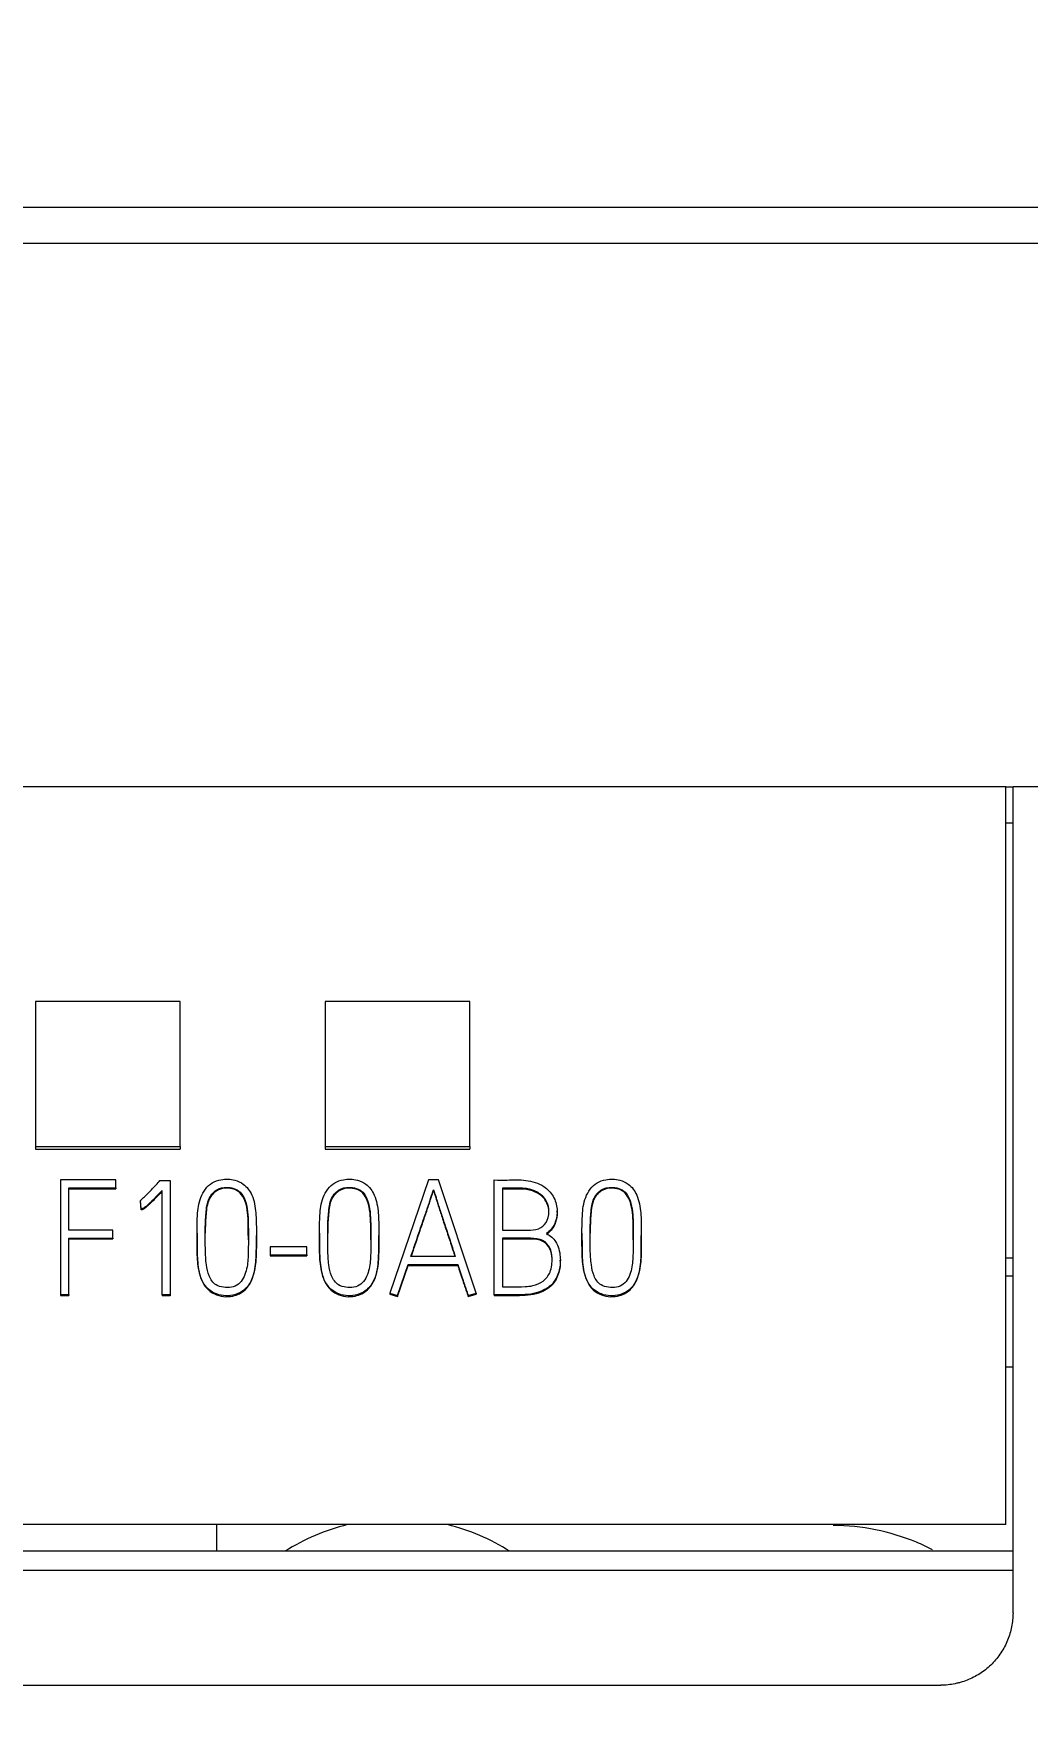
# Model space of a CAD drawing. Header units: millimetres. Extents: x 1359 to 3577, y 1333 to 3557.
# Drawn here: x 2836.35 to 2850.07, y 3040.85 to 3063.96 of the extents above; entities that cross this region are included whole.
import ezdxf

# ---------------------------------------------------------------- set-up
doc = ezdxf.new("R2010")
doc.units = ezdxf.units.MM
doc.layers.add('000-PI-Oprema', color=30, linetype='Continuous', lineweight=5)
doc.layers.add('002-PI-Kabelska kanalica', color=150, linetype='Continuous')
doc.styles.get("Standard").update_dxf_attribs({"font": 'arial.ttf'})
doc.dimstyles.new('ISO-25', dxfattribs={"dimtxt": 2.5, "dimasz": 2.5, "dimexe": 1.25, "dimexo": 0.625, "dimtad": 1, "dimtxsty": 'Standard', "dimcen": 2.5, "dimadec": 0, "dimazin": 0, "dimtfac": 1, "dimtmove": 0, "dimatfit": 3, "dimfxl": 1, "dimarcsym": 0})

# ---------------------------------------------------------------- blocks, each defined once
blk = doc.blocks.new('S7-1500 AI HS - 6ES7531-7NF10-0AB0')
at = {"layer": '000-PI-Oprema', "color": 0, "linetype": 'ByBlock', "lineweight": 0}
for p, q in [((29.8, 147), (5, 147)), ((29.8, 147), (29.9, 147)), ((29.8, 136.817), (29.8, 147)), ((34.8, 147), (29.9, 147)), ((29.9, 146.5), (29.8, 146.5)), ((16.4, 144.036), (16.4, 142.037)), ((18.4, 144.036), (16.4, 144.036)), ((18.4, 142.037), (18.4, 144.036)), ((20.4, 144.036), (20.4, 142.037)), ((22.4, 144.036), (20.4, 144.036)), ((22.4, 142.037), (22.4, 144.036)), ((16.4, 142.037), (16.4, 141.999)), ((16.4, 142.037), (18.4, 142.037)), ((16.4, 141.999), (18.4, 141.999)), ((18.4, 142.037), (18.4, 141.999)), ((20.4, 142.037), (20.4, 141.999)), ((20.4, 142.037), (22.4, 142.037)), ((20.4, 141.999), (22.4, 141.999)), ((22.4, 142.037), (22.4, 141.999)), ((16.749, 141.576), (16.749, 139.993)), ((17.511, 141.576), (16.749, 141.576)), ((16.863, 140.882), (16.863, 141.464)), ((16.863, 141.464), (17.511, 141.464)), ((16.863, 141.451), (17.511, 141.451)), ((17.511, 141.464), (17.511, 141.576)), ((17.511, 141.464), (17.511, 141.451)), ((18.121, 141.567), (18.261, 141.567)), ((18.15, 139.987), (18.15, 141.431)), ((18.261, 141.567), (18.261, 139.987)), ((21.827, 141.578), (21.296, 140.013)), ((21.969, 141.578), (21.827, 141.578)), ((21.898, 141.437), (21.898, 141.424)), ((22.486, 140.013), (21.969, 141.578)), ((22.737, 139.989), (22.737, 141.574)), ((22.85, 141.461), (22.85, 140.88)), ((17.852, 141.292), (17.852, 141.28)), ((17.859, 141.175), (17.852, 141.292)), ((17.859, 141.162), (17.852, 141.28)), ((17.859, 141.175), (17.859, 141.162)), ((23.605, 141.125), (23.605, 141.146)), ((17.471, 140.882), (16.863, 140.882)), ((16.863, 139.993), (16.863, 140.772)), ((16.863, 140.772), (17.471, 140.772)), ((16.863, 140.76), (17.471, 140.76)), ((17.471, 140.772), (17.471, 140.882)), ((17.471, 140.772), (17.471, 140.76)), ((18.633, 140.84), (18.633, 140.827)), ((19.452, 140.796), (19.452, 140.809)), ((20.324, 140.84), (20.324, 140.827)), ((21.143, 140.796), (21.143, 140.809)), ((22.85, 140.77), (22.85, 140.099)), ((23.948, 140.84), (23.948, 140.827)), ((24.767, 140.796), (24.767, 140.809)), ((19.643, 140.651), (19.643, 140.539)), ((20.149, 140.651), (19.643, 140.651)), ((19.643, 140.539), (19.643, 140.526)), ((19.643, 140.539), (20.149, 140.539)), ((19.643, 140.526), (20.149, 140.526)), ((20.149, 140.539), (20.149, 140.651)), ((20.149, 140.539), (20.149, 140.526)), ((22.197, 140.519), (21.587, 140.519)), ((29.8, 140.5), (29.9, 140.5)), ((21.403, 139.978), (21.549, 140.407)), ((21.403, 139.965), (21.549, 140.394)), ((21.549, 140.407), (21.549, 140.394)), ((21.549, 140.407), (22.235, 140.407)), ((21.549, 140.394), (22.235, 140.394)), ((22.235, 140.407), (22.235, 140.394)), ((23.649, 140.453), (23.649, 140.466)), ((29.8, 140.25), (29.9, 140.25)), ((16.749, 139.993), (16.749, 139.98)), ((16.749, 139.993), (16.863, 139.993)), ((16.749, 139.98), (16.863, 139.98)), ((16.863, 139.993), (16.863, 139.98)), ((18.261, 139.987), (18.15, 139.987)), ((18.15, 139.987), (18.15, 139.974)), ((18.261, 139.974), (18.15, 139.974)), ((18.261, 139.987), (18.261, 139.974)), ((21.296, 140.013), (21.296, 140)), ((21.296, 140.013), (21.403, 139.978)), ((21.296, 140), (21.403, 139.965)), ((21.403, 139.978), (21.403, 139.965)), ((22.377, 139.978), (22.486, 140.013)), ((22.377, 139.965), (22.486, 140)), ((22.377, 139.978), (22.377, 139.965)), ((22.486, 140.013), (22.486, 140)), ((22.737, 139.989), (22.737, 139.976)), ((29.8, 138.995), (29.9, 138.995)), ((29.8, 136.817), (5, 136.817)), ((18.9, 136.817), (18.9, 136.449)), ((29.9, 136.449), (4.9, 136.449)), ((29.9, 136.185), (4.9, 136.185)), ((5.9, 134.6), (28.9, 134.6)), ((28.904, 134.6), (28.904, 134.6))]:
    blk.add_line(p, q, dxfattribs=at)
for start, end in [(103.753, 122.3801), (57.6199, 76.247)]:
    blk.add_arc((21.4, 134), 2.9, start, end, dxfattribs=at)
for points, knots in [([(29.9, 136.185), (29.9, 138.706), (29.9, 142.312), (29.9, 145.915), (29.9, 147)], [0, 0, 0, 0, 0.698854, 1, 1, 1, 1]), ([(17.852, 141.292), (17.872, 141.309), (17.908, 141.341), (17.963, 141.396), (18.015, 141.452), (18.069, 141.51), (18.103, 141.547), (18.121, 141.567)], [0, 0, 0, 0, 0.198846, 0.377684, 0.606339, 0.795382, 1, 1, 1, 1]), ([(18.15, 141.431), (18.132, 141.411), (18.099, 141.376), (18.052, 141.328), (18.013, 141.288), (17.98, 141.256), (17.953, 141.231), (17.93, 141.21), (17.911, 141.196), (17.895, 141.185), (17.883, 141.18), (17.874, 141.177), (17.866, 141.176), (17.861, 141.175), (17.859, 141.175)], [0, 0, 0, 0, 0.200504, 0.370797, 0.510902, 0.6264, 0.722885, 0.800448, 0.861213, 0.907383, 0.939504, 0.963232, 0.983337, 1, 1, 1, 1]), ([(18.963, 141.578), (18.921, 141.57), (18.797, 141.53), (18.662, 141.338), (18.63, 141.04), (18.634, 140.744), (18.634, 140.488), (18.663, 140.278), (18.724, 140.113), (18.905, 139.979), (19.108, 139.961), (19.311, 140.055), (19.421, 140.249), (19.452, 140.482), (19.452, 140.737), (19.453, 140.991), (19.441, 141.204), (19.389, 141.389), (19.297, 141.515), (19.137, 141.588), (19.027, 141.59), (18.963, 141.578)], [0, 0, 0, 0, 0.03125, 0.09375, 0.15625, 0.25, 0.3125, 0.34375, 0.40625, 0.4375, 0.5, 0.546875, 0.59375, 0.65625, 0.71875, 0.78125, 0.84375, 0.875, 0.921875, 0.953125, 1, 1, 1, 1]), ([(19.189, 141.437), (19.159, 141.456), (19.071, 141.478), (18.925, 141.471), (18.783, 141.336), (18.757, 141.138), (18.744, 140.931), (18.747, 140.754), (18.747, 140.579), (18.756, 140.42), (18.789, 140.247), (18.873, 140.123), (19.033, 140.077), (19.225, 140.105), (19.326, 140.325), (19.342, 140.562), (19.342, 140.811), (19.34, 141.038), (19.324, 141.214), (19.281, 141.35), (19.219, 141.419), (19.189, 141.437)], [0, 0, 0, 0, 0.03125, 0.078125, 0.125, 0.1875, 0.25, 0.3125, 0.34375, 0.40625, 0.453125, 0.5, 0.53125, 0.59375, 0.65625, 0.71875, 0.8125, 0.875, 0.921875, 0.96875, 1, 1, 1, 1]), ([(19.189, 141.424), (19.159, 141.443), (19.071, 141.466), (18.925, 141.458), (18.783, 141.324), (18.757, 141.125), (18.747, 140.961), (18.746, 140.864), (18.746, 140.838)], [0, 0, 0, 0, 0.114194, 0.285486, 0.456777, 0.685166, 0.913555, 1, 1, 1, 1]), ([(19.341, 140.75), (19.341, 140.778), (19.341, 140.876), (19.34, 141.026), (19.324, 141.201), (19.281, 141.337), (19.219, 141.406), (19.189, 141.424)], [0, 0, 0, 0, 0.115044, 0.410029, 0.631268, 0.852507, 1, 1, 1, 1]), ([(20.654, 141.578), (20.612, 141.57), (20.488, 141.53), (20.353, 141.338), (20.321, 141.04), (20.325, 140.744), (20.325, 140.488), (20.354, 140.278), (20.415, 140.113), (20.596, 139.979), (20.799, 139.961), (21.002, 140.055), (21.112, 140.249), (21.143, 140.482), (21.143, 140.737), (21.144, 140.991), (21.132, 141.204), (21.08, 141.389), (20.988, 141.515), (20.828, 141.588), (20.718, 141.59), (20.654, 141.578)], [0, 0, 0, 0, 0.03125, 0.09375, 0.15625, 0.25, 0.3125, 0.34375, 0.40625, 0.4375, 0.5, 0.546875, 0.59375, 0.65625, 0.71875, 0.78125, 0.84375, 0.875, 0.921875, 0.953125, 1, 1, 1, 1]), ([(20.88, 141.437), (20.85, 141.456), (20.762, 141.478), (20.616, 141.471), (20.474, 141.336), (20.448, 141.138), (20.435, 140.931), (20.438, 140.754), (20.438, 140.579), (20.447, 140.42), (20.48, 140.247), (20.564, 140.123), (20.724, 140.077), (20.916, 140.105), (21.017, 140.325), (21.033, 140.562), (21.033, 140.811), (21.031, 141.038), (21.015, 141.214), (20.972, 141.35), (20.91, 141.419), (20.88, 141.437)], [0, 0, 0, 0, 0.03125, 0.078125, 0.125, 0.1875, 0.25, 0.3125, 0.34375, 0.40625, 0.453125, 0.5, 0.53125, 0.59375, 0.65625, 0.71875, 0.8125, 0.875, 0.921875, 0.96875, 1, 1, 1, 1]), ([(20.88, 141.424), (20.85, 141.443), (20.762, 141.466), (20.616, 141.458), (20.474, 141.324), (20.448, 141.125), (20.438, 140.961), (20.437, 140.864), (20.437, 140.838)], [0, 0, 0, 0, 0.114194, 0.285486, 0.456777, 0.685166, 0.913555, 1, 1, 1, 1]), ([(21.032, 140.75), (21.032, 140.778), (21.032, 140.876), (21.031, 141.026), (21.015, 141.201), (20.972, 141.337), (20.91, 141.406), (20.88, 141.424)], [0, 0, 0, 0, 0.115044, 0.410029, 0.631268, 0.852507, 1, 1, 1, 1]), ([(21.587, 140.519), (21.598, 140.552), (21.62, 140.617), (21.653, 140.716), (21.687, 140.815), (21.72, 140.912), (21.751, 141.005), (21.782, 141.093), (21.81, 141.174), (21.835, 141.248), (21.857, 141.313), (21.874, 141.367), (21.888, 141.407), (21.895, 141.429), (21.898, 141.437)], [0, 0, 0, 0, 0.106118, 0.213594, 0.322428, 0.429305, 0.530911, 0.627246, 0.716632, 0.797389, 0.869519, 0.929228, 0.972722, 1, 1, 1, 1]), ([(21.591, 140.519), (21.601, 140.547), (21.621, 140.609), (21.653, 140.703), (21.687, 140.802), (21.72, 140.899), (21.751, 140.992), (21.782, 141.08), (21.81, 141.161), (21.835, 141.236), (21.857, 141.301), (21.874, 141.354), (21.888, 141.394), (21.895, 141.416), (21.898, 141.424)], [0, 0, 0, 0, 0.09357, 0.202554, 0.312916, 0.421294, 0.524326, 0.622014, 0.712654, 0.794544, 0.867687, 0.928234, 0.972339, 1, 1, 1, 1]), ([(21.898, 141.437), (21.901, 141.429), (21.908, 141.407), (21.921, 141.367), (21.938, 141.313), (21.959, 141.248), (21.983, 141.174), (22.009, 141.093), (22.038, 141.005), (22.069, 140.912), (22.101, 140.815), (22.134, 140.716), (22.166, 140.617), (22.187, 140.552), (22.197, 140.519)], [0, 0, 0, 0, 0.027336, 0.070868, 0.130595, 0.202708, 0.283396, 0.372662, 0.4689, 0.570509, 0.677489, 0.786433, 0.893936, 1, 1, 1, 1]), ([(21.898, 141.424), (21.901, 141.416), (21.908, 141.394), (21.921, 141.354), (21.938, 141.301), (21.959, 141.236), (21.983, 141.161), (22.009, 141.08), (22.038, 140.992), (22.069, 140.899), (22.101, 140.802), (22.134, 140.703), (22.164, 140.609), (22.184, 140.548), (22.193, 140.519)], [0, 0, 0, 0, 0.02772, 0.071862, 0.132428, 0.205553, 0.287375, 0.377893, 0.475483, 0.578518, 0.686999, 0.797473, 0.906485, 1, 1, 1, 1]), ([(22.737, 141.574), (22.796, 141.574), (22.942, 141.571), (23.175, 141.585), (23.409, 141.513), (23.564, 141.357), (23.615, 141.177), (23.597, 141.015), (23.534, 140.901), (23.482, 140.852), (23.458, 140.834)], [0, 0, 0, 0, 0.121799, 0.300471, 0.478612, 0.608153, 0.736749, 0.853072, 0.938599, 1, 1, 1, 1]), ([(22.85, 140.88), (22.898, 140.88), (22.983, 140.88), (23.113, 140.881), (23.242, 140.876), (23.387, 140.899), (23.485, 141.022), (23.5, 141.165), (23.457, 141.308), (23.342, 141.413), (23.168, 141.468), (23, 141.46), (22.89, 141.462), (22.85, 141.461)], [0, 0, 0, 0, 0.089881, 0.159215, 0.241238, 0.333496, 0.41712, 0.515535, 0.593949, 0.688978, 0.794399, 0.924872, 1, 1, 1, 1]), ([(23.492, 141.124), (23.492, 141.137), (23.488, 141.192), (23.457, 141.295), (23.342, 141.401), (23.168, 141.455), (23, 141.447), (22.89, 141.449), (22.85, 141.449)], [0, 0, 0, 0, 0.046506, 0.200835, 0.387866, 0.595348, 0.852137, 1, 1, 1, 1]), ([(24.278, 141.578), (24.235, 141.57), (24.111, 141.53), (23.977, 141.338), (23.945, 141.04), (23.949, 140.744), (23.948, 140.488), (23.978, 140.278), (24.038, 140.113), (24.22, 139.979), (24.423, 139.961), (24.626, 140.055), (24.736, 140.249), (24.767, 140.482), (24.767, 140.737), (24.768, 140.991), (24.756, 141.204), (24.704, 141.389), (24.612, 141.515), (24.452, 141.588), (24.342, 141.59), (24.278, 141.578)], [0, 0, 0, 0, 0.03125, 0.09375, 0.15625, 0.25, 0.3125, 0.34375, 0.40625, 0.4375, 0.5, 0.546875, 0.59375, 0.65625, 0.71875, 0.78125, 0.84375, 0.875, 0.921875, 0.953125, 1, 1, 1, 1]), ([(24.504, 141.437), (24.474, 141.456), (24.386, 141.478), (24.24, 141.471), (24.097, 141.336), (24.072, 141.138), (24.059, 140.931), (24.062, 140.754), (24.062, 140.579), (24.071, 140.42), (24.104, 140.247), (24.188, 140.123), (24.348, 140.077), (24.54, 140.105), (24.641, 140.325), (24.656, 140.562), (24.656, 140.811), (24.655, 141.038), (24.639, 141.214), (24.596, 141.35), (24.534, 141.419), (24.504, 141.437)], [0, 0, 0, 0, 0.03125, 0.078125, 0.125, 0.1875, 0.25, 0.3125, 0.34375, 0.40625, 0.453125, 0.5, 0.53125, 0.59375, 0.65625, 0.71875, 0.8125, 0.875, 0.921875, 0.96875, 1, 1, 1, 1]), ([(24.504, 141.424), (24.474, 141.443), (24.386, 141.466), (24.24, 141.458), (24.097, 141.324), (24.072, 141.125), (24.062, 140.961), (24.061, 140.864), (24.061, 140.838)], [0, 0, 0, 0, 0.114194, 0.285486, 0.456777, 0.685166, 0.913555, 1, 1, 1, 1]), ([(24.656, 140.75), (24.656, 140.778), (24.656, 140.876), (24.655, 141.026), (24.639, 141.201), (24.596, 141.337), (24.534, 141.406), (24.504, 141.424)], [0, 0, 0, 0, 0.115044, 0.410029, 0.631268, 0.852507, 1, 1, 1, 1]), ([(18.15, 141.418), (18.132, 141.399), (18.099, 141.363), (18.052, 141.315), (18.013, 141.276), (17.98, 141.244), (17.953, 141.218), (17.93, 141.198), (17.911, 141.183), (17.895, 141.173), (17.883, 141.167), (17.874, 141.164), (17.866, 141.163), (17.861, 141.162), (17.859, 141.162)], [0, 0, 0, 0, 0.200504, 0.370797, 0.510902, 0.6264, 0.722885, 0.800448, 0.861213, 0.907383, 0.939504, 0.963232, 0.983337, 1, 1, 1, 1]), ([(23.605, 141.128), (23.605, 141.081), (23.592, 140.993), (23.534, 140.888), (23.482, 140.84), (23.458, 140.821)], [0, 0, 0, 0, 0.39415, 0.746816, 1, 1, 1, 1]), ([(18.633, 140.827), (18.633, 140.781), (18.634, 140.65), (18.634, 140.476), (18.663, 140.266), (18.724, 140.101), (18.905, 139.966), (19.108, 139.948), (19.311, 140.043), (19.421, 140.236), (19.452, 140.47), (19.452, 140.663), (19.452, 140.772), (19.452, 140.796)], [0, 0, 0, 0, 0.065476, 0.18556, 0.245602, 0.365686, 0.425728, 0.545812, 0.635875, 0.725938, 0.846022, 0.966106, 1, 1, 1, 1]), ([(20.324, 140.827), (20.324, 140.781), (20.325, 140.65), (20.325, 140.476), (20.354, 140.266), (20.415, 140.101), (20.596, 139.966), (20.799, 139.948), (21.002, 140.043), (21.112, 140.236), (21.143, 140.47), (21.143, 140.663), (21.143, 140.772), (21.143, 140.796)], [0, 0, 0, 0, 0.065476, 0.18556, 0.245602, 0.365686, 0.425728, 0.545812, 0.635875, 0.725938, 0.846022, 0.966106, 1, 1, 1, 1]), ([(23.458, 140.834), (23.511, 140.804), (23.609, 140.722), (23.657, 140.525), (23.644, 140.328), (23.565, 140.141), (23.405, 140.037), (23.24, 139.993), (23.08, 139.987), (22.911, 139.989), (22.795, 139.989), (22.737, 139.989)], [0, 0, 0, 0, 0.103943, 0.238103, 0.352261, 0.47238, 0.599265, 0.688206, 0.785795, 0.892897, 1, 1, 1, 1]), ([(22.85, 140.099), (22.889, 140.099), (22.993, 140.099), (23.134, 140.097), (23.286, 140.113), (23.42, 140.168), (23.529, 140.31), (23.541, 140.48), (23.52, 140.641), (23.407, 140.761), (23.229, 140.773), (23.045, 140.769), (22.914, 140.77), (22.85, 140.77)], [0, 0, 0, 0, 0.066156, 0.175169, 0.23737, 0.32413, 0.412445, 0.52466, 0.605148, 0.683631, 0.78156, 0.89078, 1, 1, 1, 1]), ([(23.536, 140.45), (23.536, 140.462), (23.534, 140.522), (23.52, 140.628), (23.407, 140.749), (23.229, 140.76), (23.045, 140.757), (22.914, 140.757), (22.85, 140.757)], [0, 0, 0, 0, 0.039686, 0.202294, 0.36085, 0.558693, 0.779347, 1, 1, 1, 1]), ([(23.948, 140.827), (23.948, 140.781), (23.949, 140.65), (23.948, 140.476), (23.978, 140.266), (24.038, 140.101), (24.22, 139.966), (24.423, 139.948), (24.626, 140.043), (24.736, 140.236), (24.767, 140.47), (24.767, 140.663), (24.767, 140.772), (24.767, 140.796)], [0, 0, 0, 0, 0.065476, 0.18556, 0.245602, 0.365686, 0.425728, 0.545812, 0.635875, 0.725938, 0.846022, 0.966106, 1, 1, 1, 1]), ([(22.235, 140.407), (22.241, 140.387), (22.254, 140.348), (22.272, 140.292), (22.289, 140.239), (22.305, 140.19), (22.32, 140.145), (22.335, 140.102), (22.35, 140.06), (22.364, 140.018), (22.373, 139.991), (22.377, 139.978)], [0, 0, 0, 0, 0.138948, 0.27018, 0.393699, 0.508312, 0.612826, 0.707241, 0.810993, 0.908573, 1, 1, 1, 1]), ([(22.235, 140.394), (22.241, 140.374), (22.254, 140.335), (22.272, 140.279), (22.289, 140.226), (22.305, 140.177), (22.32, 140.132), (22.335, 140.089), (22.35, 140.047), (22.364, 140.005), (22.373, 139.978), (22.377, 139.965)], [0, 0, 0, 0, 0.138948, 0.27018, 0.393699, 0.508312, 0.612826, 0.707241, 0.810993, 0.908573, 1, 1, 1, 1]), ([(23.649, 140.455), (23.649, 140.409), (23.637, 140.3), (23.565, 140.128), (23.405, 140.024), (23.24, 139.981), (23.08, 139.975), (22.911, 139.976), (22.795, 139.976), (22.737, 139.976)], [0, 0, 0, 0, 0.115677, 0.279669, 0.452899, 0.574324, 0.707557, 0.853779, 1, 1, 1, 1]), ([(28.788, 136.471), (28.715, 136.508), (28.284, 136.707), (27.811, 136.804), (27.417, 136.804), (27.417, 136.804), (27.417, 136.804)], [0, 0, 0, 0, 0.171752, 1, 1, 1, 1, 1, 1]), ([(29.9, 135.6), (29.9, 135.793), (29.9, 135.988), (29.9, 136.183), (29.9, 136.185)], [0, 0, 0, 0, 0.989298, 1, 1, 1, 1]), ([(29.9, 135.6), (29.9, 135.534), (29.893, 135.47), (29.874, 135.375), (29.866, 135.343), (29.848, 135.281), (29.837, 135.25), (29.799, 135.159), (29.769, 135.102), (29.716, 135.02), (29.696, 134.994), (29.655, 134.943), (29.633, 134.918), (29.564, 134.849), (29.514, 134.808), (29.433, 134.753), (29.404, 134.736), (29.347, 134.705), (29.288, 134.677), (29.227, 134.655), (29.18, 134.64), (29.164, 134.636), (29.132, 134.628), (29.116, 134.624), (29.035, 134.607), (28.97, 134.6), (28.904, 134.6)], [0, 0, 0, 0, 0.125, 0.125, 0.1875, 0.1875, 0.25, 0.25, 0.375, 0.375, 0.4375, 0.4375, 0.5, 0.5, 0.625, 0.625, 0.6875, 0.6875, 0.75, 0.8125, 0.8125, 0.84375, 0.84375, 0.875, 0.875, 1, 1, 1, 1])]:
    blk.add_open_spline(points, degree=3, knots=knots, dxfattribs=at)
blk.add_open_spline([(28.9, 134.6), (28.901, 134.6), (28.902, 134.6), (28.904, 134.6)], degree=3, dxfattribs=at)
blk = doc.blocks.new('*D111')
at = {"color": 0, "lineweight": -2, "transparency": 16777216}
for p, q in [((2541.571, 2980.678), (2541.571, 3096.864)), ((2889.571, 2980.678), (2889.571, 3096.864)), ((2544.071, 3095.614), (2887.071, 3095.614))]:
    blk.add_line(p, q, dxfattribs=at)
at = {"color": 0, "transparency": 16777216}
for points in [[(2544.071, 3096.031), (2544.071, 3095.197), (2541.571, 3095.614)], [(2887.071, 3096.031), (2887.071, 3095.197), (2889.571, 3095.614)]]:
    blk.add_solid(points, dxfattribs=at)
at = {"layer": 'Defpoints', "color": 0, "transparency": 16777216}
for p in [(2889.571, 3095.614), (2541.571, 2980.053), (2889.571, 2980.053)]:
    blk.add_point(p, dxfattribs=at)
at = {"color": 0, "transparency": 16777216, "insert": (2715.571, 3097.516), "char_height": 2.5, "attachment_point": 5}
blk.add_mtext('348', dxfattribs=at)

msp = doc.modelspace()

# ---------------------------------------------------------------- linework, layer by layer
at = {"layer": '002-PI-Kabelska kanalica', "color": 0, "linetype": 'ByBlock', "lineweight": 0}
for p, q in [((2909.771, 3061.556), (2531.571, 3061.556)), ((2909.771, 3061.056), (2531.571, 3061.056))]:
    msp.add_line(p, q, dxfattribs=at)

# ---------------------------------------------------------------- block references
msp.add_blockref('S7-1500 AI HS - 6ES7531-7NF10-0AB0', (2819.971, 2906.556), dxfattribs=at)

# ---------------------------------------------------------------- dimensions: what is measured, and where the dimension line sits
dim = msp.add_linear_dim(base=(2889.571, 3095.614), p1=(2541.571, 2980.053), p2=(2889.571, 2980.053), dimstyle='ISO-25')
dim.commit()
dim.dimension.update_dxf_attribs({"geometry": '*D111', "text_midpoint": (2715.571, 3097.516)})

doc.saveas('drawing.dxf')
